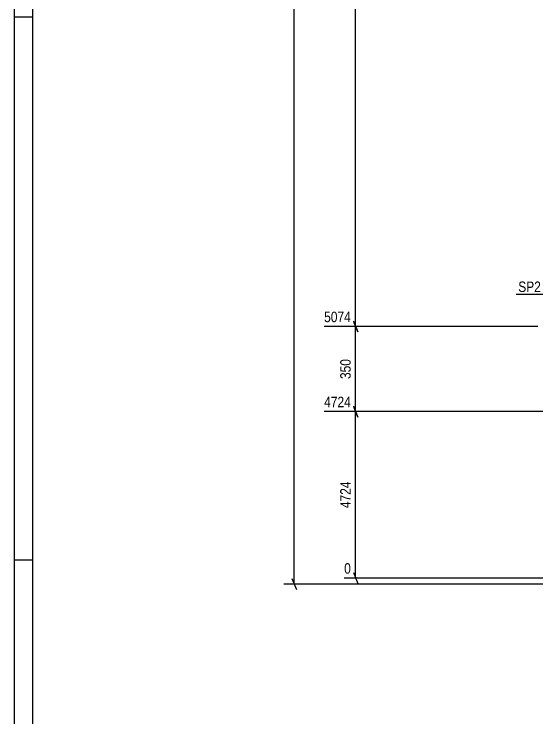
# Model space of a CAD drawing. Header units: millimetres. Extents: x 0 to 1189, y 0 to 841.
# Drawn here: x 0 to 143.6, y 403.5 to 596.8 of the extents above; entities that cross this region are included whole.
import ezdxf

# ---------------------------------------------------------------- set-up
doc = ezdxf.new("R2010")
doc.units = ezdxf.units.MM
doc.styles.add('Arial Narrow', font='ARIALN.TTF', dxfattribs={"height": 0.2})

# ---------------------------------------------------------------- blocks, each defined once
blk = doc.blocks.new('Unknown-682122038-1161')
at = {"color": 5, "linetype": 'Continuous'}
for p, q in [((0, 841), (0, 0)), ((5, 836), (5, 5)), ((5, 596), (0, 596)), ((5, 447), (0, 447))]:
    blk.add_line(p, q, dxfattribs=at)
blk = doc.blocks.new('StraightDimension-682122038-6437 - 6126')
at = {"color": 7, "linetype": 'Continuous'}
for p, q in [((76.8, 440.44), (76.8, 794.44)), ((76.2, 441.94), (77.4, 438.94)), ((171.91, 440.44), (73.95, 440.44))]:
    blk.add_line(p, q, dxfattribs=at)
blk = doc.blocks.new('StraightDimension-682122038-85062 - 6126')
at = {"color": 7, "linetype": 'Continuous'}
for p, q in [((93.64, 511.11), (93.64, 700.44)), ((93.04, 512.61), (94.24, 509.61)), ((143.58, 511.11), (85.02, 511.11))]:
    blk.add_line(p, q, dxfattribs=at)
blk = doc.blocks.new('StraightDimension-682122038-85063 - 6126')
at = {"color": 7, "linetype": 'Continuous'}
for p, q in [((94.24, 509.61), (93.04, 512.61)), ((143.58, 511.11), (85.02, 511.11)), ((93.64, 487.78), (93.64, 511.11)), ((93.04, 489.28), (94.24, 486.28)), ((150.25, 487.78), (85.02, 487.78))]:
    blk.add_line(p, q, dxfattribs=at)
at = {"color": 0, "linetype": 'Continuous'}
blk.add_wipeout([(92.94, 511.71), (92.94, 515.91), (84.42, 515.91), (84.42, 511.71)], dxfattribs=at)
at = {"color": 0}
blk.add_wipeout([(92.89, 502.79), (88.69, 502.79), (88.69, 496.1), (92.89, 496.1)], dxfattribs=at)
at = {"color": 3, "linetype": 'Continuous', "style": 'Arial Narrow'}
blk.add_text('5074', height=2.863, dxfattribs=at).set_placement((85.02, 512.31))
at = {"color": 3, "style": 'Arial Narrow'}
blk.add_text('350', height=2.863, rotation=90.0002, dxfattribs=at).set_placement((92.29, 496.7))
blk = doc.blocks.new('StraightDimension-682122038-85064 - 6126')
at = {"color": 7, "linetype": 'Continuous'}
for p, q in [((94.24, 486.28), (93.04, 489.28)), ((150.25, 487.78), (85.02, 487.78)), ((93.64, 442.11), (93.64, 487.78)), ((93.04, 443.61), (94.24, 440.61)), ((171.91, 442.11), (90.51, 442.11))]:
    blk.add_line(p, q, dxfattribs=at)
at = {"color": 0, "linetype": 'Continuous'}
for points in [[(92.94, 488.38), (92.94, 492.58), (84.42, 492.58), (84.42, 488.38)], [(92.94, 442.71), (92.94, 446.91), (89.91, 446.91), (89.91, 442.71)]]:
    blk.add_wipeout(points, dxfattribs=at)
at = {"color": 0}
blk.add_wipeout([(92.89, 469.2), (88.69, 469.2), (88.69, 460.69), (92.89, 460.69)], dxfattribs=at)
at = {"color": 3, "linetype": 'Continuous', "style": 'Arial Narrow'}
for s, height, p in [('4724', 2.863, (85.02, 488.98)), ('0', 2.86, (90.51, 443.31))]:
    blk.add_text(s, height=height, dxfattribs=at).set_placement(p)
at = {"color": 3, "style": 'Arial Narrow'}
blk.add_text('4724', height=2.863, rotation=90.0002, dxfattribs=at).set_placement((92.29, 461.29))
blk = doc.blocks.new('Mark-682122038-6172 - 6126')
at = {"color": 0}
blk.add_wipeout([(144.46, 520.58), (144.46, 523.58), (138.24, 523.58), (138.24, 520.58)], dxfattribs=at)
blk.add_wipeout([(144.46, 520.58), (144.46, 523.58), (138.24, 523.58), (138.24, 520.58)], dxfattribs=at)
at = {"color": 30, "linetype": 'Continuous'}
for p in [(137.64, 519.98), (150.4, 514.74)]:
    blk.add_line(p, (145.06, 519.98), dxfattribs=at)
at = {"color": 3, "style": 'Arial Narrow'}
blk.add_text('SP2', height=2.863, dxfattribs=at).set_placement((138.24, 520.58))

msp = doc.modelspace()

# ---------------------------------------------------------------- block references
msp.add_blockref('Unknown-682122038-1161', (0, 0))

# ---------------------------------------------------------------- next in the draw order: block references
msp.add_blockref('StraightDimension-682122038-6437 - 6126', (0, 0))

# ---------------------------------------------------------------- next in the draw order: block references
msp.add_blockref('StraightDimension-682122038-85062 - 6126', (0, 0))

# ---------------------------------------------------------------- next in the draw order: block references
msp.add_blockref('StraightDimension-682122038-85063 - 6126', (0, 0))

# ---------------------------------------------------------------- next in the draw order: block references
for name in ['Mark-682122038-6172 - 6126', 'StraightDimension-682122038-85064 - 6126']:
    msp.add_blockref(name, (0, 0))

doc.saveas('drawing.dxf')
